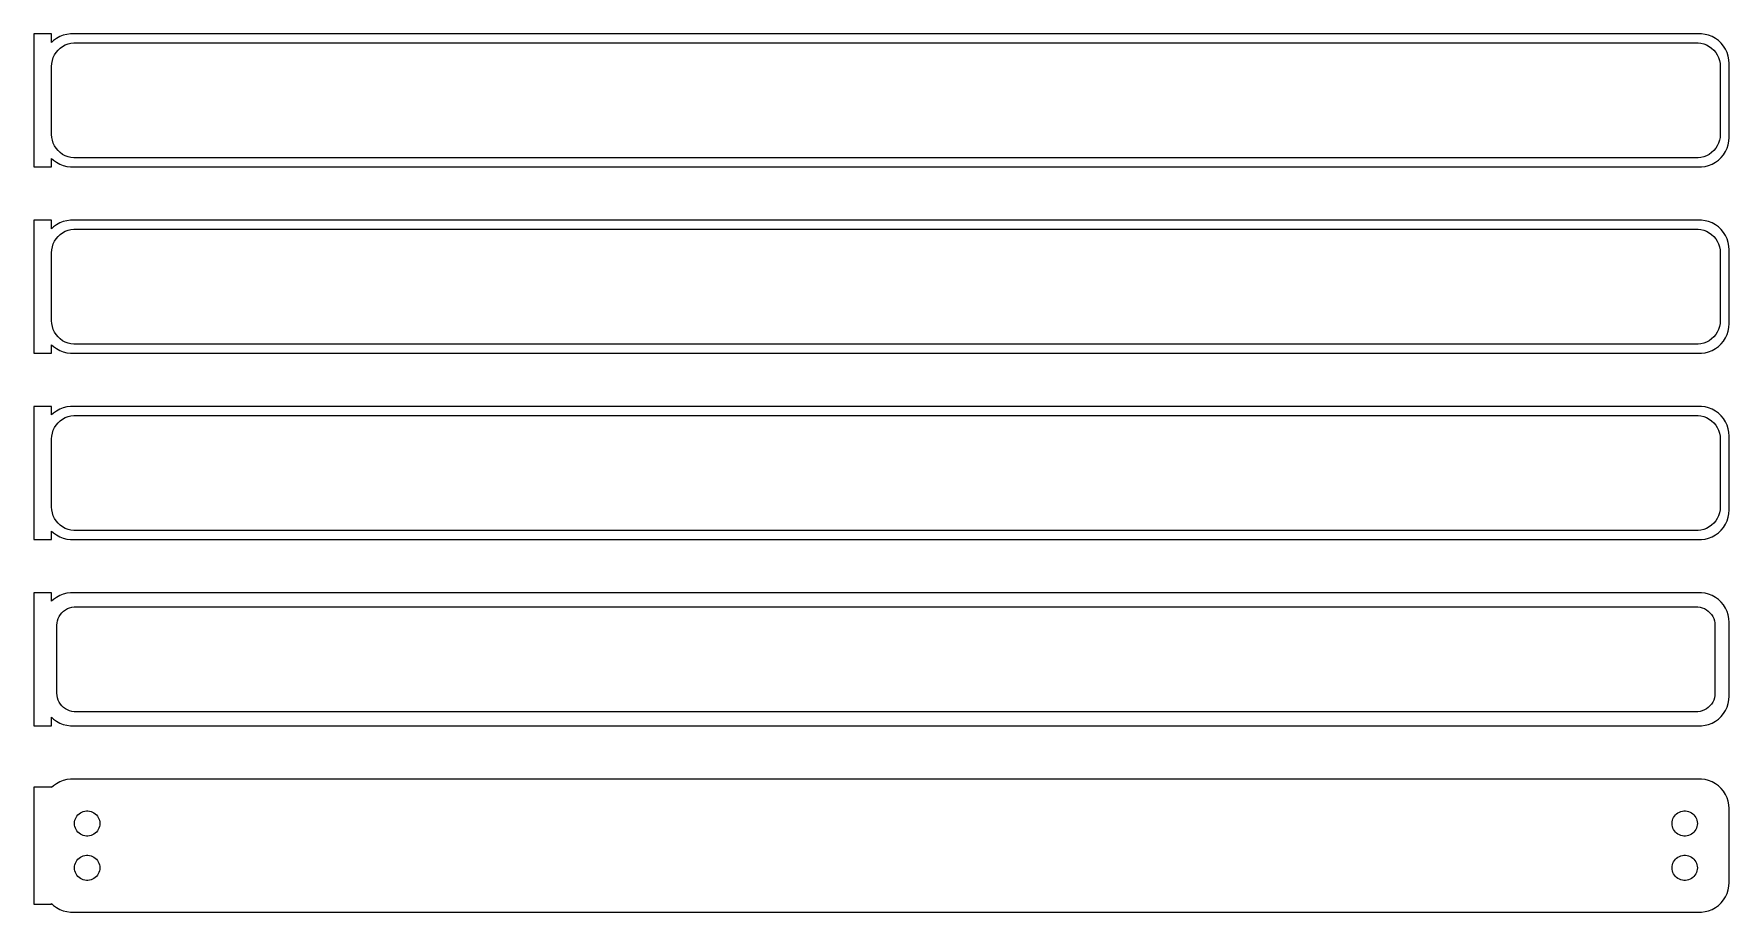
# Model space of a CAD drawing. Header units: metres. Extents: x -144 to 142, y 146 to 295.
import ezdxf

# ---------------------------------------------------------------- set-up
doc = ezdxf.new("R2010")
doc.units = ezdxf.units.M

msp = doc.modelspace()

# ---------------------------------------------------------------- linework, layer by layer
for p, q in [((-141, 294.74), (-144, 294.74)), ((-144, 294.74), (-144, 272.26)), ((-141, 293.309), (-141, 294.74)), ((-140.687, 293.603), (-141, 293.309)), ((-140.179, 293.972), (-140.687, 293.603)), ((-139.629, 294.274), (-140.179, 293.972)), ((-139.916, 291.988), (-139.55, 292.332)), ((-139.045, 294.505), (-139.629, 294.274)), ((-139.55, 292.332), (-139.143, 292.627)), ((-139.143, 292.627), (-138.703, 292.869)), ((-138.437, 294.661), (-139.045, 294.505)), ((-138.703, 292.869), (-138.236, 293.054)), ((-137.814, 294.74), (-138.437, 294.661)), ((-138.236, 293.054), (-137.75, 293.179)), ((137.814, 294.74), (-137.814, 294.74)), ((-137.75, 293.179), (-137.251, 293.242)), ((-137.251, 293.242), (137.251, 293.242)), ((137.251, 293.242), (137.75, 293.179)), ((137.75, 293.179), (138.236, 293.054)), ((138.437, 294.661), (137.814, 294.74)), ((138.236, 293.054), (138.703, 292.869)), ((139.045, 294.505), (138.437, 294.661)), ((138.703, 292.869), (139.143, 292.627)), ((139.629, 294.274), (139.045, 294.505)), ((139.143, 292.627), (139.55, 292.332)), ((139.55, 292.332), (139.916, 291.988)), ((140.179, 293.972), (139.629, 294.274)), ((140.687, 293.603), (140.179, 293.972)), ((141.145, 293.173), (140.687, 293.603)), ((141.545, 292.689), (141.145, 293.173)), ((141.882, 292.159), (141.545, 292.689)), ((-141, 289.25), (-140.968, 289.751)), ((-140.968, 289.751), (-140.874, 290.245)), ((-140.874, 290.245), (-140.719, 290.722)), ((-140.719, 290.722), (-140.505, 291.177)), ((-140.505, 291.177), (-140.236, 291.601)), ((-140.236, 291.601), (-139.916, 291.988)), ((139.916, 291.988), (140.236, 291.601)), ((140.236, 291.601), (140.505, 291.177)), ((140.505, 291.177), (140.719, 290.722)), ((140.719, 290.722), (140.874, 290.245)), ((140.874, 290.245), (140.968, 289.751)), ((140.968, 289.751), (141, 289.25)), ((142.149, 291.591), (141.882, 292.159)), ((142.343, 290.993), (142.149, 291.591)), ((142.461, 290.377), (142.343, 290.993)), ((142.5, 289.75), (142.461, 290.377)), ((142.5, 277.25), (142.5, 289.75)), ((-141, 277.75), (-141, 289.25)), ((141, 289.25), (141, 277.75)), ((-140.968, 277.249), (-141, 277.75)), ((-140.874, 276.755), (-140.968, 277.249)), ((-140.719, 276.278), (-140.874, 276.755)), ((-140.505, 275.823), (-140.719, 276.278)), ((-140.236, 275.399), (-140.505, 275.823)), ((-139.916, 275.012), (-140.236, 275.399)), ((140.236, 275.399), (139.916, 275.012)), ((140.505, 275.823), (140.236, 275.399)), ((140.719, 276.278), (140.505, 275.823)), ((140.874, 276.755), (140.719, 276.278)), ((140.968, 277.249), (140.874, 276.755)), ((141, 277.75), (140.968, 277.249)), ((141.882, 274.841), (142.149, 275.409)), ((142.149, 275.409), (142.343, 276.007)), ((142.343, 276.007), (142.461, 276.623)), ((142.461, 276.623), (142.5, 277.25)), ((-144, 272.26), (-141, 272.26)), ((-141, 273.691), (-140.687, 273.397)), ((-141, 272.26), (-141, 273.691)), ((-140.687, 273.397), (-140.179, 273.028)), ((-140.179, 273.028), (-139.629, 272.726)), ((-139.55, 274.668), (-139.916, 275.012)), ((-139.629, 272.726), (-139.045, 272.495)), ((-139.143, 274.373), (-139.55, 274.668)), ((-138.703, 274.131), (-139.143, 274.373)), ((-139.045, 272.495), (-138.437, 272.339)), ((-138.236, 273.946), (-138.703, 274.131)), ((-138.437, 272.339), (-137.814, 272.26)), ((-137.75, 273.821), (-138.236, 273.946)), ((-137.814, 272.26), (137.814, 272.26)), ((-137.251, 273.758), (-137.75, 273.821)), ((137.251, 273.758), (-137.251, 273.758)), ((137.75, 273.821), (137.251, 273.758)), ((138.236, 273.946), (137.75, 273.821)), ((137.814, 272.26), (138.437, 272.339)), ((138.703, 274.131), (138.236, 273.946)), ((138.437, 272.339), (139.045, 272.495)), ((139.143, 274.373), (138.703, 274.131)), ((139.045, 272.495), (139.629, 272.726)), ((139.55, 274.668), (139.143, 274.373)), ((139.916, 275.012), (139.55, 274.668)), ((139.629, 272.726), (140.179, 273.028)), ((140.179, 273.028), (140.687, 273.397)), ((140.687, 273.397), (141.145, 273.827)), ((141.145, 273.827), (141.545, 274.311)), ((141.545, 274.311), (141.882, 274.841)), ((-141, 263.24), (-144, 263.24)), ((-144, 263.24), (-144, 240.76)), ((-141, 261.809), (-141, 263.24)), ((-140.687, 262.103), (-141, 261.809)), ((-140.179, 262.472), (-140.687, 262.103)), ((-139.629, 262.774), (-140.179, 262.472)), ((-139.916, 260.488), (-139.55, 260.832)), ((-139.045, 263.005), (-139.629, 262.774)), ((-139.55, 260.832), (-139.143, 261.127)), ((-139.143, 261.127), (-138.703, 261.369)), ((-138.437, 263.161), (-139.045, 263.005)), ((-138.703, 261.369), (-138.236, 261.554)), ((-137.814, 263.24), (-138.437, 263.161)), ((-138.236, 261.554), (-137.75, 261.679)), ((137.814, 263.24), (-137.814, 263.24)), ((-137.75, 261.679), (-137.251, 261.742)), ((-137.251, 261.742), (137.251, 261.742)), ((137.251, 261.742), (137.75, 261.679)), ((137.75, 261.679), (138.236, 261.554)), ((138.437, 263.161), (137.814, 263.24)), ((138.236, 261.554), (138.703, 261.369)), ((139.045, 263.005), (138.437, 263.161)), ((138.703, 261.369), (139.143, 261.127)), ((139.629, 262.774), (139.045, 263.005)), ((139.143, 261.127), (139.55, 260.832)), ((139.55, 260.832), (139.916, 260.488)), ((140.179, 262.472), (139.629, 262.774)), ((140.687, 262.103), (140.179, 262.472)), ((141.145, 261.673), (140.687, 262.103)), ((141.545, 261.189), (141.145, 261.673)), ((141.882, 260.659), (141.545, 261.189)), ((-141, 257.75), (-140.968, 258.251)), ((-140.968, 258.251), (-140.874, 258.745)), ((-140.874, 258.745), (-140.719, 259.222)), ((-140.719, 259.222), (-140.505, 259.677)), ((-140.505, 259.677), (-140.236, 260.101)), ((-140.236, 260.101), (-139.916, 260.488)), ((139.916, 260.488), (140.236, 260.101)), ((140.236, 260.101), (140.505, 259.677)), ((140.505, 259.677), (140.719, 259.222)), ((140.719, 259.222), (140.874, 258.745)), ((140.874, 258.745), (140.968, 258.251)), ((140.968, 258.251), (141, 257.75)), ((142.149, 260.091), (141.882, 260.659)), ((142.343, 259.493), (142.149, 260.091)), ((142.461, 258.877), (142.343, 259.493)), ((142.5, 258.25), (142.461, 258.877)), ((142.5, 245.75), (142.5, 258.25)), ((-141, 246.25), (-141, 257.75)), ((141, 257.75), (141, 246.25)), ((-140.968, 245.749), (-141, 246.25)), ((-140.874, 245.255), (-140.968, 245.749)), ((-140.719, 244.778), (-140.874, 245.255)), ((-140.505, 244.323), (-140.719, 244.778)), ((-140.236, 243.899), (-140.505, 244.323)), ((-139.916, 243.512), (-140.236, 243.899)), ((140.236, 243.899), (139.916, 243.512)), ((140.505, 244.323), (140.236, 243.899)), ((140.719, 244.778), (140.505, 244.323)), ((140.874, 245.255), (140.719, 244.778)), ((140.968, 245.749), (140.874, 245.255)), ((141, 246.25), (140.968, 245.749)), ((141.882, 243.341), (142.149, 243.909)), ((142.149, 243.909), (142.343, 244.507)), ((142.343, 244.507), (142.461, 245.123)), ((142.461, 245.123), (142.5, 245.75)), ((-144, 240.76), (-141, 240.76)), ((-141, 242.191), (-140.687, 241.897)), ((-141, 240.76), (-141, 242.191)), ((-140.687, 241.897), (-140.179, 241.528)), ((-140.179, 241.528), (-139.629, 241.226)), ((-139.55, 243.168), (-139.916, 243.512)), ((-139.629, 241.226), (-139.045, 240.995)), ((-139.143, 242.873), (-139.55, 243.168)), ((-138.703, 242.631), (-139.143, 242.873)), ((-139.045, 240.995), (-138.437, 240.839)), ((-138.236, 242.446), (-138.703, 242.631)), ((-138.437, 240.839), (-137.814, 240.76)), ((-137.75, 242.321), (-138.236, 242.446)), ((-137.814, 240.76), (137.814, 240.76)), ((-137.251, 242.258), (-137.75, 242.321)), ((137.251, 242.258), (-137.251, 242.258)), ((137.75, 242.321), (137.251, 242.258)), ((138.236, 242.446), (137.75, 242.321)), ((137.814, 240.76), (138.437, 240.839)), ((138.703, 242.631), (138.236, 242.446)), ((138.437, 240.839), (139.045, 240.995)), ((139.143, 242.873), (138.703, 242.631)), ((139.045, 240.995), (139.629, 241.226)), ((139.55, 243.168), (139.143, 242.873)), ((139.916, 243.512), (139.55, 243.168)), ((139.629, 241.226), (140.179, 241.528)), ((140.179, 241.528), (140.687, 241.897)), ((140.687, 241.897), (141.145, 242.327)), ((141.145, 242.327), (141.545, 242.811)), ((141.545, 242.811), (141.882, 243.341)), ((-141, 231.74), (-144, 231.74)), ((-144, 231.74), (-144, 209.26)), ((-141, 230.309), (-141, 231.74)), ((-140.687, 230.603), (-141, 230.309)), ((-140.179, 230.972), (-140.687, 230.603)), ((-139.629, 231.274), (-140.179, 230.972)), ((-139.916, 228.988), (-139.55, 229.332)), ((-139.045, 231.505), (-139.629, 231.274)), ((-139.55, 229.332), (-139.143, 229.627)), ((-139.143, 229.627), (-138.703, 229.869)), ((-138.437, 231.661), (-139.045, 231.505)), ((-138.703, 229.869), (-138.236, 230.054)), ((-137.814, 231.74), (-138.437, 231.661)), ((-138.236, 230.054), (-137.75, 230.179)), ((137.814, 231.74), (-137.814, 231.74)), ((-137.75, 230.179), (-137.251, 230.242)), ((-137.251, 230.242), (137.251, 230.242)), ((137.251, 230.242), (137.75, 230.179)), ((137.75, 230.179), (138.236, 230.054)), ((138.437, 231.661), (137.814, 231.74)), ((138.236, 230.054), (138.703, 229.869)), ((139.045, 231.505), (138.437, 231.661)), ((138.703, 229.869), (139.143, 229.627)), ((139.629, 231.274), (139.045, 231.505)), ((139.143, 229.627), (139.55, 229.332)), ((139.55, 229.332), (139.916, 228.988)), ((140.179, 230.972), (139.629, 231.274)), ((140.687, 230.603), (140.179, 230.972)), ((141.145, 230.173), (140.687, 230.603)), ((141.545, 229.689), (141.145, 230.173)), ((141.882, 229.159), (141.545, 229.689)), ((-141, 226.25), (-140.968, 226.751)), ((-140.968, 226.751), (-140.874, 227.245)), ((-140.874, 227.245), (-140.719, 227.722)), ((-140.719, 227.722), (-140.505, 228.177)), ((-140.505, 228.177), (-140.236, 228.601)), ((-140.236, 228.601), (-139.916, 228.988)), ((139.916, 228.988), (140.236, 228.601)), ((140.236, 228.601), (140.505, 228.177)), ((140.505, 228.177), (140.719, 227.722)), ((140.719, 227.722), (140.874, 227.245)), ((140.874, 227.245), (140.968, 226.751)), ((140.968, 226.751), (141, 226.25)), ((142.149, 228.591), (141.882, 229.159)), ((142.343, 227.993), (142.149, 228.591)), ((142.461, 227.377), (142.343, 227.993)), ((142.5, 226.75), (142.461, 227.377)), ((142.5, 214.25), (142.5, 226.75)), ((-141, 214.75), (-141, 226.25)), ((141, 226.25), (141, 214.75)), ((-140.968, 214.249), (-141, 214.75)), ((-140.874, 213.755), (-140.968, 214.249)), ((-140.719, 213.278), (-140.874, 213.755)), ((-140.505, 212.823), (-140.719, 213.278)), ((-140.236, 212.399), (-140.505, 212.823)), ((-139.916, 212.012), (-140.236, 212.399)), ((-139.55, 211.668), (-139.916, 212.012)), ((139.916, 212.012), (139.55, 211.668)), ((140.236, 212.399), (139.916, 212.012)), ((140.505, 212.823), (140.236, 212.399)), ((140.719, 213.278), (140.505, 212.823)), ((140.874, 213.755), (140.719, 213.278)), ((140.968, 214.249), (140.874, 213.755)), ((141, 214.75), (140.968, 214.249)), ((141.882, 211.841), (142.149, 212.409)), ((142.149, 212.409), (142.343, 213.007)), ((142.343, 213.007), (142.461, 213.623)), ((142.461, 213.623), (142.5, 214.25)), ((-144, 209.26), (-141, 209.26)), ((-141, 210.691), (-140.687, 210.397)), ((-141, 209.26), (-141, 210.691)), ((-140.687, 210.397), (-140.179, 210.028)), ((-140.179, 210.028), (-139.629, 209.726)), ((-139.629, 209.726), (-139.045, 209.495)), ((-139.143, 211.373), (-139.55, 211.668)), ((-138.703, 211.131), (-139.143, 211.373)), ((-139.045, 209.495), (-138.437, 209.339)), ((-138.236, 210.946), (-138.703, 211.131)), ((-138.437, 209.339), (-137.814, 209.26)), ((-137.75, 210.821), (-138.236, 210.946)), ((-137.814, 209.26), (137.814, 209.26)), ((-137.251, 210.758), (-137.75, 210.821)), ((137.251, 210.758), (-137.251, 210.758)), ((137.75, 210.821), (137.251, 210.758)), ((138.236, 210.946), (137.75, 210.821)), ((137.814, 209.26), (138.437, 209.339)), ((138.703, 211.131), (138.236, 210.946)), ((138.437, 209.339), (139.045, 209.495)), ((139.143, 211.373), (138.703, 211.131)), ((139.045, 209.495), (139.629, 209.726)), ((139.55, 211.668), (139.143, 211.373)), ((139.629, 209.726), (140.179, 210.028)), ((140.179, 210.028), (140.687, 210.397)), ((140.687, 210.397), (141.145, 210.827)), ((141.145, 210.827), (141.545, 211.311)), ((141.545, 211.311), (141.882, 211.841)), ((-141, 200.229), (-144, 200.229)), ((-144, 200.229), (-144, 177.771)), ((-141, 198.809), (-141, 200.229)), ((-140.687, 199.103), (-141, 198.809)), ((-140.179, 199.472), (-140.687, 199.103)), ((-139.629, 199.774), (-140.179, 199.472)), ((-139.045, 200.005), (-139.629, 199.774)), ((-138.437, 200.161), (-139.045, 200.005)), ((-137.814, 200.24), (-138.437, 200.161)), ((-138.325, 197.567), (-137.962, 197.711)), ((-137.962, 197.711), (-137.583, 197.808)), ((137.814, 200.24), (-137.814, 200.24)), ((-137.583, 197.808), (-137.195, 197.857)), ((-137.195, 197.857), (137.195, 197.857)), ((137.195, 197.857), (137.583, 197.808)), ((137.583, 197.808), (137.962, 197.711)), ((138.437, 200.161), (137.814, 200.24)), ((137.962, 197.711), (138.325, 197.567)), ((139.045, 200.005), (138.437, 200.161)), ((139.629, 199.774), (139.045, 200.005)), ((140.179, 199.472), (139.629, 199.774)), ((140.687, 199.103), (140.179, 199.472)), ((141.145, 198.673), (140.687, 199.103)), ((141.545, 198.189), (141.145, 198.673)), ((141.882, 197.659), (141.545, 198.189)), ((-140.113, 194.75), (-140.088, 195.14)), ((-140.088, 195.14), (-140.015, 195.524)), ((-140.015, 195.524), (-139.894, 195.896)), ((-139.894, 195.896), (-139.728, 196.25)), ((-139.728, 196.25), (-139.518, 196.58)), ((-139.518, 196.58), (-139.269, 196.881)), ((-139.269, 196.881), (-138.984, 197.149)), ((-138.984, 197.149), (-138.668, 197.378)), ((-138.668, 197.378), (-138.325, 197.567)), ((138.325, 197.567), (138.668, 197.378)), ((138.668, 197.378), (138.984, 197.149)), ((138.984, 197.149), (139.269, 196.881)), ((139.269, 196.881), (139.518, 196.58)), ((139.518, 196.58), (139.728, 196.25)), ((139.728, 196.25), (139.894, 195.896)), ((139.894, 195.896), (140.015, 195.524)), ((140.015, 195.524), (140.088, 195.14)), ((140.088, 195.14), (140.113, 194.75)), ((142.149, 197.091), (141.882, 197.659)), ((142.343, 196.493), (142.149, 197.091)), ((142.461, 195.877), (142.343, 196.493)), ((142.5, 195.25), (142.461, 195.877)), ((142.5, 182.75), (142.5, 195.25)), ((-140.113, 183.25), (-140.113, 194.75)), ((140.113, 194.75), (140.113, 183.25)), ((-140.088, 182.86), (-140.113, 183.25)), ((-140.015, 182.476), (-140.088, 182.86)), ((-139.894, 182.104), (-140.015, 182.476)), ((-139.728, 181.75), (-139.894, 182.104)), ((-139.518, 181.42), (-139.728, 181.75)), ((-139.269, 181.119), (-139.518, 181.42)), ((-138.984, 180.851), (-139.269, 181.119)), ((-138.668, 180.622), (-138.984, 180.851)), ((-138.325, 180.433), (-138.668, 180.622)), ((138.668, 180.622), (138.325, 180.433)), ((138.984, 180.851), (138.668, 180.622)), ((139.269, 181.119), (138.984, 180.851)), ((139.518, 181.42), (139.269, 181.119)), ((139.728, 181.75), (139.518, 181.42)), ((139.894, 182.104), (139.728, 181.75)), ((140.015, 182.476), (139.894, 182.104)), ((140.088, 182.86), (140.015, 182.476)), ((140.113, 183.25), (140.088, 182.86)), ((141.882, 180.341), (142.149, 180.909)), ((142.149, 180.909), (142.343, 181.507)), ((142.343, 181.507), (142.461, 182.123)), ((142.461, 182.123), (142.5, 182.75)), ((-144, 177.771), (-141, 177.771)), ((-141, 177.771), (-141, 179.191)), ((-141, 179.191), (-140.687, 178.897)), ((-140.687, 178.897), (-140.179, 178.528)), ((-140.179, 178.528), (-139.629, 178.226)), ((-139.629, 178.226), (-139.045, 177.995)), ((-139.045, 177.995), (-138.437, 177.839)), ((-138.437, 177.839), (-137.814, 177.76)), ((-137.962, 180.289), (-138.325, 180.433)), ((-137.583, 180.192), (-137.962, 180.289)), ((-137.814, 177.76), (137.814, 177.76)), ((-137.195, 180.143), (-137.583, 180.192)), ((137.195, 180.143), (-137.195, 180.143)), ((137.583, 180.192), (137.195, 180.143)), ((137.962, 180.289), (137.583, 180.192)), ((137.814, 177.76), (138.437, 177.839)), ((138.325, 180.433), (137.962, 180.289)), ((138.437, 177.839), (139.045, 177.995)), ((139.045, 177.995), (139.629, 178.226)), ((139.629, 178.226), (140.179, 178.528)), ((140.179, 178.528), (140.687, 178.897)), ((140.687, 178.897), (141.145, 179.327)), ((141.145, 179.327), (141.545, 179.811)), ((141.545, 179.811), (141.882, 180.341)), ((-141, 167.403), (-144, 167.403)), ((-144, 167.403), (-144, 147.597)), ((-140.687, 167.603), (-141, 167.309)), ((-141, 167.309), (-141, 167.403)), ((-140.179, 167.972), (-140.687, 167.603)), ((-139.629, 168.274), (-140.179, 167.972)), ((-139.045, 168.505), (-139.629, 168.274)), ((-138.437, 168.661), (-139.045, 168.505)), ((-137.814, 168.74), (-138.437, 168.661)), ((137.814, 168.74), (-137.814, 168.74)), ((138.437, 168.661), (137.814, 168.74)), ((139.045, 168.505), (138.437, 168.661)), ((139.629, 168.274), (139.045, 168.505)), ((140.179, 167.972), (139.629, 168.274)), ((140.687, 167.603), (140.179, 167.972)), ((141.145, 167.173), (140.687, 167.603)), ((141.545, 166.689), (141.145, 167.173)), ((141.882, 166.159), (141.545, 166.689)), ((-135.66, 163.281), (-135.4, 163.347)), ((-135.4, 163.347), (-135.134, 163.381)), ((-135.134, 163.381), (-134.866, 163.381)), ((-134.866, 163.381), (-134.6, 163.347)), ((-134.6, 163.347), (-134.34, 163.281)), ((134.34, 163.281), (134.6, 163.347)), ((134.6, 163.347), (134.866, 163.381)), ((134.866, 163.381), (135.134, 163.381)), ((135.134, 163.381), (135.4, 163.347)), ((135.4, 163.347), (135.66, 163.281)), ((142.149, 165.591), (141.882, 166.159)), ((142.343, 164.993), (142.149, 165.591)), ((142.461, 164.377), (142.343, 164.993)), ((142.5, 163.75), (142.461, 164.377)), ((142.5, 151.25), (142.5, 163.75)), ((-137.135, 161.25), (-137.118, 161.518)), ((-137.118, 160.982), (-137.135, 161.25)), ((-137.118, 161.518), (-137.068, 161.781)), ((-137.068, 160.719), (-137.118, 160.982)), ((-137.068, 161.781), (-136.985, 162.036)), ((-136.985, 160.464), (-137.068, 160.719)), ((-136.985, 162.036), (-136.871, 162.279)), ((-136.871, 160.221), (-136.985, 160.464)), ((-136.871, 162.279), (-136.727, 162.505)), ((-136.727, 162.505), (-136.557, 162.712)), ((-136.557, 162.712), (-136.361, 162.895)), ((-136.361, 162.895), (-136.144, 163.053)), ((-136.144, 163.053), (-135.909, 163.182)), ((-135.909, 163.182), (-135.66, 163.281)), ((-134.34, 163.281), (-134.091, 163.182)), ((-134.091, 163.182), (-133.856, 163.053)), ((-133.856, 163.053), (-133.639, 162.895)), ((-133.639, 162.895), (-133.443, 162.712)), ((-133.443, 162.712), (-133.273, 162.505)), ((-133.273, 162.505), (-133.129, 162.279)), ((-133.129, 162.279), (-133.015, 162.036)), ((-133.015, 160.464), (-133.129, 160.221)), ((-133.015, 162.036), (-132.932, 161.781)), ((-132.932, 160.719), (-133.015, 160.464)), ((-132.932, 161.781), (-132.882, 161.518)), ((-132.882, 160.982), (-132.932, 160.719)), ((-132.882, 161.518), (-132.865, 161.25)), ((-132.865, 161.25), (-132.882, 160.982)), ((132.865, 161.25), (132.882, 161.518)), ((132.882, 160.982), (132.865, 161.25)), ((132.882, 161.518), (132.932, 161.781)), ((132.932, 160.719), (132.882, 160.982)), ((132.932, 161.781), (133.015, 162.036)), ((133.015, 160.464), (132.932, 160.719)), ((133.015, 162.036), (133.129, 162.279)), ((133.129, 160.221), (133.015, 160.464)), ((133.129, 162.279), (133.273, 162.505)), ((133.273, 162.505), (133.443, 162.712)), ((133.443, 162.712), (133.639, 162.895)), ((133.639, 162.895), (133.856, 163.053)), ((133.856, 163.053), (134.091, 163.182)), ((134.091, 163.182), (134.34, 163.281)), ((135.66, 163.281), (135.909, 163.182)), ((135.909, 163.182), (136.144, 163.053)), ((136.144, 163.053), (136.361, 162.895)), ((136.361, 162.895), (136.557, 162.712)), ((136.557, 162.712), (136.727, 162.505)), ((136.727, 162.505), (136.871, 162.279)), ((136.871, 162.279), (136.985, 162.036)), ((136.985, 160.464), (136.871, 160.221)), ((136.985, 162.036), (137.068, 161.781)), ((137.068, 160.719), (136.985, 160.464)), ((137.068, 161.781), (137.118, 161.518)), ((137.118, 160.982), (137.068, 160.719)), ((137.118, 161.518), (137.135, 161.25)), ((137.135, 161.25), (137.118, 160.982)), ((-136.727, 159.995), (-136.871, 160.221)), ((-136.557, 159.788), (-136.727, 159.995)), ((-136.361, 159.605), (-136.557, 159.788)), ((-136.144, 159.447), (-136.361, 159.605)), ((-135.909, 159.318), (-136.144, 159.447)), ((-135.66, 159.219), (-135.909, 159.318)), ((-135.4, 159.153), (-135.66, 159.219)), ((-135.134, 159.119), (-135.4, 159.153)), ((-134.866, 159.119), (-135.134, 159.119)), ((-134.6, 159.153), (-134.866, 159.119)), ((-134.34, 159.219), (-134.6, 159.153)), ((-134.091, 159.318), (-134.34, 159.219)), ((-133.856, 159.447), (-134.091, 159.318)), ((-133.639, 159.605), (-133.856, 159.447)), ((-133.443, 159.788), (-133.639, 159.605)), ((-133.273, 159.995), (-133.443, 159.788)), ((-133.129, 160.221), (-133.273, 159.995)), ((133.273, 159.995), (133.129, 160.221)), ((133.443, 159.788), (133.273, 159.995)), ((133.639, 159.605), (133.443, 159.788)), ((133.856, 159.447), (133.639, 159.605)), ((134.091, 159.318), (133.856, 159.447)), ((134.34, 159.219), (134.091, 159.318)), ((134.6, 159.153), (134.34, 159.219)), ((134.866, 159.119), (134.6, 159.153)), ((135.134, 159.119), (134.866, 159.119)), ((135.4, 159.153), (135.134, 159.119)), ((135.66, 159.219), (135.4, 159.153)), ((135.909, 159.318), (135.66, 159.219)), ((136.144, 159.447), (135.909, 159.318)), ((136.361, 159.605), (136.144, 159.447)), ((136.557, 159.788), (136.361, 159.605)), ((136.727, 159.995), (136.557, 159.788)), ((136.871, 160.221), (136.727, 159.995)), ((-136.985, 154.536), (-136.871, 154.779)), ((-136.871, 154.779), (-136.727, 155.005)), ((-136.727, 155.005), (-136.557, 155.212)), ((-136.557, 155.212), (-136.361, 155.395)), ((-136.361, 155.395), (-136.144, 155.553)), ((-136.144, 155.553), (-135.909, 155.682)), ((-135.909, 155.682), (-135.66, 155.781)), ((-135.66, 155.781), (-135.4, 155.847)), ((-135.4, 155.847), (-135.134, 155.881)), ((-135.134, 155.881), (-134.866, 155.881)), ((-134.866, 155.881), (-134.6, 155.847)), ((-134.6, 155.847), (-134.34, 155.781)), ((-134.34, 155.781), (-134.091, 155.682)), ((-134.091, 155.682), (-133.856, 155.553)), ((-133.856, 155.553), (-133.639, 155.395)), ((-133.639, 155.395), (-133.443, 155.212)), ((-133.443, 155.212), (-133.273, 155.005)), ((-133.273, 155.005), (-133.129, 154.779)), ((-133.129, 154.779), (-133.015, 154.536)), ((133.015, 154.536), (133.129, 154.779)), ((133.129, 154.779), (133.273, 155.005)), ((133.273, 155.005), (133.443, 155.212)), ((133.443, 155.212), (133.639, 155.395)), ((133.639, 155.395), (133.856, 155.553)), ((133.856, 155.553), (134.091, 155.682)), ((134.091, 155.682), (134.34, 155.781)), ((134.34, 155.781), (134.6, 155.847)), ((134.6, 155.847), (134.866, 155.881)), ((134.866, 155.881), (135.134, 155.881)), ((135.134, 155.881), (135.4, 155.847)), ((135.4, 155.847), (135.66, 155.781)), ((135.66, 155.781), (135.909, 155.682)), ((135.909, 155.682), (136.144, 155.553)), ((136.144, 155.553), (136.361, 155.395)), ((136.361, 155.395), (136.557, 155.212)), ((136.557, 155.212), (136.727, 155.005)), ((136.727, 155.005), (136.871, 154.779)), ((136.871, 154.779), (136.985, 154.536)), ((-137.135, 153.75), (-137.118, 154.018)), ((-137.118, 153.482), (-137.135, 153.75)), ((-137.118, 154.018), (-137.068, 154.281)), ((-137.068, 153.219), (-137.118, 153.482)), ((-137.068, 154.281), (-136.985, 154.536)), ((-136.985, 152.964), (-137.068, 153.219)), ((-136.871, 152.721), (-136.985, 152.964)), ((-136.727, 152.495), (-136.871, 152.721)), ((-136.557, 152.288), (-136.727, 152.495)), ((-136.361, 152.105), (-136.557, 152.288)), ((-136.144, 151.947), (-136.361, 152.105)), ((-135.909, 151.818), (-136.144, 151.947)), ((-133.856, 151.947), (-134.091, 151.818)), ((-133.639, 152.105), (-133.856, 151.947)), ((-133.443, 152.288), (-133.639, 152.105)), ((-133.273, 152.495), (-133.443, 152.288)), ((-133.129, 152.721), (-133.273, 152.495)), ((-133.015, 152.964), (-133.129, 152.721)), ((-133.015, 154.536), (-132.932, 154.281)), ((-132.932, 153.219), (-133.015, 152.964)), ((-132.932, 154.281), (-132.882, 154.018)), ((-132.882, 153.482), (-132.932, 153.219)), ((-132.882, 154.018), (-132.865, 153.75)), ((-132.865, 153.75), (-132.882, 153.482)), ((132.865, 153.75), (132.882, 154.018)), ((132.882, 153.482), (132.865, 153.75)), ((132.882, 154.018), (132.932, 154.281)), ((132.932, 153.219), (132.882, 153.482)), ((132.932, 154.281), (133.015, 154.536)), ((133.015, 152.964), (132.932, 153.219)), ((133.129, 152.721), (133.015, 152.964)), ((133.273, 152.495), (133.129, 152.721)), ((133.443, 152.288), (133.273, 152.495)), ((133.639, 152.105), (133.443, 152.288)), ((133.856, 151.947), (133.639, 152.105)), ((134.091, 151.818), (133.856, 151.947)), ((136.144, 151.947), (135.909, 151.818)), ((136.361, 152.105), (136.144, 151.947)), ((136.557, 152.288), (136.361, 152.105)), ((136.727, 152.495), (136.557, 152.288)), ((136.871, 152.721), (136.727, 152.495)), ((136.985, 152.964), (136.871, 152.721)), ((136.985, 154.536), (137.068, 154.281)), ((137.068, 153.219), (136.985, 152.964)), ((137.068, 154.281), (137.118, 154.018)), ((137.118, 153.482), (137.068, 153.219)), ((137.118, 154.018), (137.135, 153.75)), ((137.135, 153.75), (137.118, 153.482)), ((-135.66, 151.719), (-135.909, 151.818)), ((-135.4, 151.653), (-135.66, 151.719)), ((-135.134, 151.619), (-135.4, 151.653)), ((-134.866, 151.619), (-135.134, 151.619)), ((-134.6, 151.653), (-134.866, 151.619)), ((-134.34, 151.719), (-134.6, 151.653)), ((-134.091, 151.818), (-134.34, 151.719)), ((134.34, 151.719), (134.091, 151.818)), ((134.6, 151.653), (134.34, 151.719)), ((134.866, 151.619), (134.6, 151.653)), ((135.134, 151.619), (134.866, 151.619)), ((135.4, 151.653), (135.134, 151.619)), ((135.66, 151.719), (135.4, 151.653)), ((135.909, 151.818), (135.66, 151.719)), ((141.882, 148.841), (142.149, 149.409)), ((142.149, 149.409), (142.343, 150.007)), ((142.343, 150.007), (142.461, 150.623)), ((142.461, 150.623), (142.5, 151.25)), ((-144, 147.597), (-141, 147.597)), ((-141, 147.597), (-141, 147.691)), ((-141, 147.691), (-140.687, 147.397)), ((-140.687, 147.397), (-140.179, 147.028)), ((-140.179, 147.028), (-139.629, 146.726)), ((-139.629, 146.726), (-139.045, 146.495)), ((-139.045, 146.495), (-138.437, 146.339)), ((-138.437, 146.339), (-137.814, 146.26)), ((-137.814, 146.26), (137.814, 146.26)), ((137.814, 146.26), (138.437, 146.339)), ((138.437, 146.339), (139.045, 146.495)), ((139.045, 146.495), (139.629, 146.726)), ((139.629, 146.726), (140.179, 147.028)), ((140.179, 147.028), (140.687, 147.397)), ((140.687, 147.397), (141.145, 147.827)), ((141.145, 147.827), (141.545, 148.311)), ((141.545, 148.311), (141.882, 148.841))]:
    msp.add_line(p, q)

doc.saveas('drawing.dxf')
